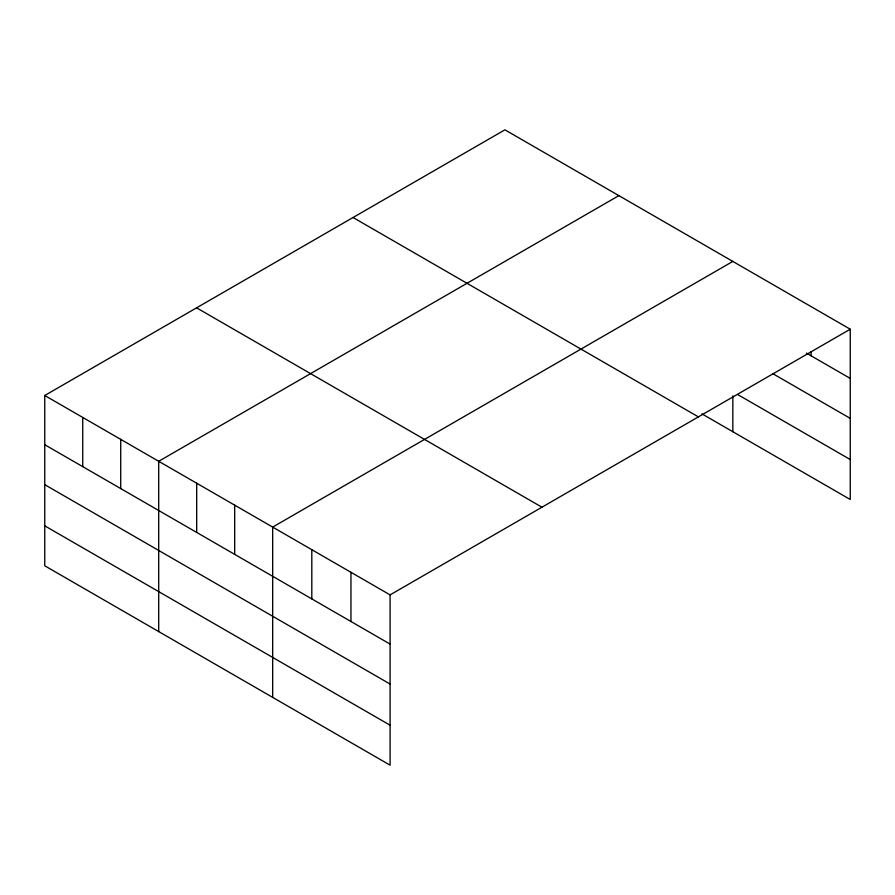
<?xml version="1.0" encoding="UTF-8"?>
<svg xmlns="http://www.w3.org/2000/svg" width="895" height="895" viewBox="0 0 895 895"><rect width="100%" height="100%" fill="white"/><g stroke="black" fill="none" stroke-linecap="round" stroke-linejoin="round"><path stroke-width="1.34" d="M701.971 413.893L850.25 499.499L850.25 329.215L504.914 129.831L44.75 395.5L44.75 565.785L390.086 765.169L390.086 594.884L44.75 395.5M618.87 195.625L158.706 461.294L158.706 631.59M732.837 261.418L272.673 527.088L272.673 697.384M390.086 594.884L850.25 329.215M806.373 353.077L850.25 378.417M773.157 373.864L850.25 418.368M737.581 394.494L850.25 459.538M353.055 217.507L698.391 416.88M196.609 307.835L541.945 507.208M44.75 444.714L390.086 644.087M44.75 484.665L390.086 684.048M44.75 525.835L390.086 725.207M811.116 351.724L811.116 355.818M732.837 395.881L732.837 431.703M350.952 572.285L350.952 621.488M311.807 549.687L311.807 598.9M234.68 505.16L234.68 554.363M196.699 483.233L196.699 532.435M120.724 439.367L120.724 488.569M82.732 417.439L82.732 466.642"/></g></svg>
